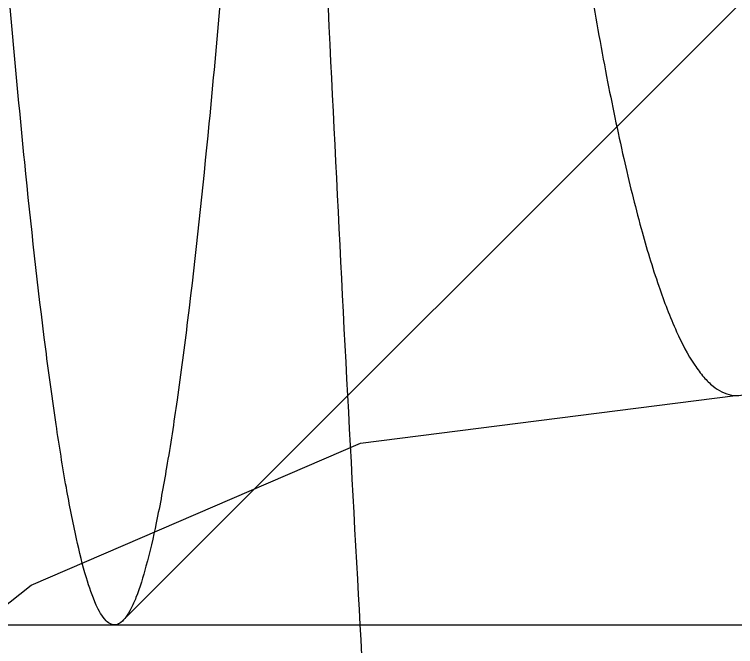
# Model space of a CAD drawing. Header units: inches. Extents: x 0 to 11.7, y 0 to 8.3.
# Drawn here: x 4.30555 to 4.31612, y 3.26837 to 3.27764 of the extents above; entities that cross this region are included whole.
import ezdxf

# ---------------------------------------------------------------- set-up
doc = ezdxf.new("R2010")
doc.units = ezdxf.units.IN
doc.header["$LTSCALE"] = 0.64311
doc.header["$MEASUREMENT"] = 0
doc.layers.get('0').update_dxf_attribs({"linetype": 'CONTINUOUS'})

msp = doc.modelspace()

# ---------------------------------------------------------------- linework, layer by layer
at = {"color": 7, "linetype": 'CONTINUOUS'}
for p, q in [((4.307143, 3.268751), (4.324783, 3.286388)), ((1.212409, 3.268689), (4.362015, 3.268689))]:
    msp.add_line(p, q, dxfattribs=at)
msp.add_lwpolyline([(4.304129, 3.311779), (4.303668, 3.305895), (4.303214, 3.300354), (4.302767, 3.295161), (4.302328, 3.290317), (4.301898, 3.285825), (4.301478, 3.281687), (4.301068, 3.277904), (4.300671, 3.274479), (4.300288, 3.271413), (4.299921, 3.26871), (4.299574, 3.266372), (4.299251, 3.264403), (4.29896, 3.262817), (4.298714, 3.261636), (4.298539, 3.260905), (4.298483, 3.260702), (4.298634, 3.261121), (4.299121, 3.262202), (4.300163, 3.263957), (4.302215, 3.266432), (4.305799, 3.26927), (4.310624, 3.271354), (4.316124, 3.272051)], dxfattribs=at)
for points, knots in [([(4.306897, 3.26875), (4.306833, 3.268814), (4.306722, 3.269025), (4.306585, 3.269429), (4.306443, 3.270007), (4.306299, 3.270757), (4.306151, 3.271683), (4.305935, 3.273271), (4.305669, 3.275705), (4.305362, 3.279161), (4.304912, 3.285174), (4.304366, 3.294399), (4.303744, 3.307418), (4.303248, 3.319838), (4.302852, 3.330929), (4.302551, 3.340024), (4.302258, 3.349585), (4.301864, 3.363267), (4.30137, 3.381607), (4.300531, 3.413963), (4.299467, 3.45792), (4.298441, 3.503594), (4.297635, 3.541404), (4.297055, 3.569929), (4.296475, 3.598397), (4.295671, 3.635904), (4.294648, 3.68092), (4.293583, 3.724042), (4.292831, 3.752172), (4.29243, 3.766681), (4.292141, 3.77678), (4.291852, 3.786382), (4.291559, 3.795504), (4.291258, 3.80414), (4.290863, 3.814581), (4.290451, 3.82425), (4.290009, 3.8331), (4.289693, 3.838771), (4.289377, 3.843764), (4.289063, 3.848062), (4.288752, 3.851656), (4.288483, 3.854205), (4.288264, 3.855885), (4.288112, 3.856877), (4.287963, 3.857692), (4.287817, 3.858329), (4.28769, 3.85875), (4.287583, 3.858996), (4.287512, 3.859119), (4.28744, 3.859203), (4.287361, 3.859247), (4.287276, 3.859236), (4.287233, 3.859201), (4.287212, 3.85918)], [0, 0, 0, 0, 0.000458, 0.001178, 0.002178, 0.003468, 0.005053, 0.006935, 0.0116, 0.017473, 0.024541, 0.042191, 0.064356, 0.090672, 0.105251, 0.120667, 0.136842, 0.153782, 0.190115, 0.229922, 0.318004, 0.413203, 0.461713, 0.509882, 0.557958, 0.60618, 0.700221, 0.786412, 0.825036, 0.84299, 0.860057, 0.876293, 0.891728, 0.906367, 0.920134, 0.944738, 0.955469, 0.965089, 0.973557, 0.98085, 0.986955, 0.991858, 0.993855, 0.995551, 0.996949, 0.998053, 0.998869, 0.999173, 0.999412, 0.999592, 0.999728, 0.999851, 1, 1, 1, 1]), ([(4.302794, 3.26875), (4.302805, 3.268739), (4.302827, 3.268719), (4.302874, 3.268692), (4.302942, 3.268683), (4.303021, 3.268727), (4.303093, 3.26881), (4.303165, 3.268934), (4.303237, 3.2691), (4.30331, 3.269308), (4.303415, 3.269672), (4.303544, 3.270238), (4.303694, 3.271052), (4.303845, 3.272044), (4.304065, 3.273724), (4.304333, 3.276274), (4.304644, 3.279868), (4.304958, 3.284166), (4.305408, 3.29127), (4.305951, 3.301785), (4.306445, 3.313349), (4.306839, 3.32379), (4.30714, 3.332425), (4.307433, 3.341548), (4.307722, 3.35115), (4.308011, 3.361248), (4.308412, 3.375758), (4.309164, 3.403887), (4.31023, 3.44701), (4.311252, 3.492026), (4.312057, 3.529533), (4.312637, 3.558001), (4.313217, 3.586526), (4.314023, 3.624336), (4.315048, 3.670009), (4.316112, 3.713967), (4.316952, 3.746323), (4.317531, 3.767849), (4.318022, 3.784568), (4.318433, 3.797), (4.31883, 3.808092), (4.319326, 3.820511), (4.319948, 3.833531), (4.320494, 3.842756), (4.320944, 3.848768), (4.321212, 3.851797), (4.32143, 3.853862), (4.321582, 3.855144), (4.321732, 3.856247), (4.32188, 3.857173), (4.322025, 3.857923), (4.322151, 3.858438), (4.322255, 3.858761), (4.322326, 3.85894), (4.322397, 3.859079), (4.322451, 3.859151), (4.322479, 3.85918)], [0, 0, 0, 0, 0.00008, 0.00015, 0.000273, 0.000409, 0.000589, 0.000827, 0.001131, 0.001504, 0.001948, 0.003052, 0.00445, 0.006146, 0.008143, 0.013046, 0.019151, 0.026444, 0.034912, 0.055263, 0.079866, 0.093634, 0.108273, 0.123708, 0.139943, 0.157011, 0.174964, 0.213588, 0.299779, 0.39382, 0.442042, 0.490117, 0.538287, 0.586796, 0.681995, 0.770077, 0.809883, 0.846216, 0.879331, 0.894747, 0.909326, 0.935642, 0.957807, 0.975457, 0.982525, 0.988398, 0.990881, 0.993063, 0.994945, 0.99653, 0.99782, 0.99882, 0.999215, 0.99954, 0.999801, 1, 1, 1, 1]), ([(4.326582, 3.85918), (4.326518, 3.859116), (4.326407, 3.858905), (4.32627, 3.858501), (4.326128, 3.857923), (4.325984, 3.857173), (4.325836, 3.856247), (4.32562, 3.854659), (4.325354, 3.852225), (4.325047, 3.848768), (4.324597, 3.842756), (4.324051, 3.833531), (4.323429, 3.820511), (4.322933, 3.808092), (4.322537, 3.797), (4.322236, 3.787906), (4.321943, 3.778345), (4.321549, 3.764662), (4.321055, 3.746323), (4.320216, 3.713967), (4.319152, 3.670009), (4.318126, 3.624336), (4.31732, 3.586526), (4.31674, 3.558001), (4.31616, 3.529533), (4.315356, 3.492026), (4.314333, 3.44701), (4.313268, 3.403887), (4.312516, 3.375758), (4.312115, 3.361248), (4.311826, 3.35115), (4.311537, 3.341548), (4.311244, 3.332425), (4.310943, 3.32379), (4.310548, 3.313349), (4.310136, 3.30368), (4.309694, 3.29483), (4.309378, 3.289159), (4.309062, 3.284166), (4.308748, 3.279868), (4.308437, 3.276274), (4.308168, 3.273724), (4.307949, 3.272044), (4.307797, 3.271052), (4.307648, 3.270238), (4.307502, 3.269601), (4.307375, 3.26918), (4.307269, 3.268934), (4.307197, 3.26881), (4.307125, 3.268727), (4.307046, 3.268683), (4.306961, 3.268694), (4.306918, 3.268729), (4.306897, 3.26875)], [0, 0, 0, 0, 0.000458, 0.001178, 0.002178, 0.003468, 0.005053, 0.006935, 0.0116, 0.017473, 0.024541, 0.042191, 0.064356, 0.090672, 0.105251, 0.120667, 0.136842, 0.153782, 0.190115, 0.229922, 0.318004, 0.413203, 0.461713, 0.509882, 0.557958, 0.60618, 0.700221, 0.786412, 0.825036, 0.84299, 0.860057, 0.876293, 0.891728, 0.906367, 0.920134, 0.944738, 0.955469, 0.965089, 0.973557, 0.98085, 0.986955, 0.991858, 0.993855, 0.995551, 0.996949, 0.998053, 0.998869, 0.999173, 0.999412, 0.999592, 0.999728, 0.999851, 1, 1, 1, 1]), ([(4.306198, 3.594051), (4.306173, 3.572184), (4.306185, 3.539517), (4.306322, 3.496282), (4.306488, 3.464678), (4.306725, 3.434065), (4.307033, 3.404733), (4.307416, 3.376964), (4.307876, 3.351031), (4.308415, 3.327185), (4.308943, 3.308724), (4.309414, 3.295164), (4.309775, 3.285956), (4.310156, 3.277426), (4.310557, 3.269597), (4.310976, 3.262491), (4.311414, 3.256121), (4.31187, 3.2505), (4.312278, 3.246291), (4.31262, 3.243307), (4.312869, 3.241357), (4.313123, 3.239603), (4.31338, 3.238045), (4.313641, 3.236685), (4.313906, 3.235524), (4.314173, 3.234562), (4.314443, 3.2338), (4.314685, 3.233295), (4.314889, 3.232999), (4.315064, 3.232809), (4.315269, 3.232685), (4.315483, 3.232687), (4.315635, 3.232745), (4.315784, 3.232852), (4.315999, 3.23308), (4.31626, 3.233503), (4.316556, 3.234165), (4.316856, 3.235024), (4.317162, 3.23608), (4.317605, 3.237876), (4.318151, 3.240619), (4.318787, 3.244502), (4.319437, 3.249166), (4.320098, 3.2546), (4.321046, 3.263336), (4.322226, 3.276057), (4.32361, 3.29339), (4.325017, 3.31336), (4.326436, 3.335778), (4.327861, 3.360426), (4.329282, 3.38706), (4.330692, 3.415426), (4.33208, 3.445255), (4.333442, 3.476261), (4.334769, 3.50814), (4.335621, 3.529652), (4.336041, 3.540502)], [0, 0, 0, 0, 0.097736, 0.146002, 0.193241, 0.238991, 0.28283, 0.324344, 0.363117, 0.398756, 0.430949, 0.445661, 0.459401, 0.472134, 0.483823, 0.494435, 0.503952, 0.512358, 0.51964, 0.522854, 0.525783, 0.528424, 0.530776, 0.532839, 0.534613, 0.536098, 0.537299, 0.538223, 0.538589, 0.538898, 0.539381, 0.539598, 0.539829, 0.540097, 0.540413, 0.541225, 0.5423, 0.543653, 0.545288, 0.547211, 0.551919, 0.557782, 0.564799, 0.572962, 0.582247, 0.604075, 0.630057, 0.659965, 0.693547, 0.730454, 0.770314, 0.812755, 0.857391, 0.90378, 0.951468, 1, 1, 1, 1]), ([(4.306795, 3.590923), (4.306822, 3.571627), (4.306904, 3.542802), (4.307121, 3.504651), (4.30734, 3.476764), (4.307621, 3.449751), (4.307965, 3.423869), (4.308375, 3.399366), (4.308852, 3.376482), (4.3094, 3.35544), (4.309927, 3.33915), (4.310392, 3.327184), (4.310747, 3.319059), (4.311119, 3.311532), (4.311508, 3.304624), (4.311914, 3.298352), (4.312337, 3.292731), (4.312774, 3.287771), (4.313227, 3.28348), (4.313633, 3.28033), (4.313972, 3.278154), (4.314217, 3.276779), (4.314466, 3.275578), (4.314717, 3.274553), (4.314971, 3.273704), (4.315227, 3.27303), (4.315456, 3.272585), (4.315649, 3.272325), (4.315816, 3.272155), (4.31601, 3.272048), (4.316209, 3.27205), (4.316352, 3.272099), (4.316493, 3.272194), (4.316696, 3.272394), (4.316941, 3.272767), (4.317221, 3.273351), (4.317504, 3.274109), (4.317792, 3.27504), (4.318208, 3.276624), (4.318721, 3.279044), (4.319318, 3.28247), (4.319927, 3.286585), (4.320546, 3.291379), (4.321433, 3.299086), (4.322536, 3.310309), (4.323829, 3.325602), (4.325141, 3.343221), (4.326465, 3.363), (4.327794, 3.384748), (4.32912, 3.408247), (4.330435, 3.433274), (4.331733, 3.459593), (4.333006, 3.486949), (4.334249, 3.515077), (4.335048, 3.534057), (4.335443, 3.543631)], [0, 0, 0, 0, 0.097702, 0.145952, 0.193174, 0.23891, 0.282736, 0.324237, 0.362999, 0.398629, 0.430815, 0.445525, 0.459263, 0.471995, 0.483684, 0.494297, 0.503815, 0.512225, 0.51951, 0.525659, 0.528305, 0.530662, 0.53273, 0.534511, 0.536005, 0.537216, 0.538156, 0.538531, 0.53885, 0.539361, 0.539593, 0.539838, 0.540118, 0.540445, 0.541273, 0.542361, 0.543723, 0.545366, 0.547295, 0.552013, 0.557883, 0.564905, 0.573071, 0.582358, 0.604186, 0.630166, 0.660069, 0.693643, 0.73054, 0.770389, 0.812817, 0.857438, 0.903812, 0.951484, 1, 1, 1, 1])]:
    msp.add_open_spline(points, degree=3, knots=knots, dxfattribs=at)

doc.saveas('drawing.dxf')
